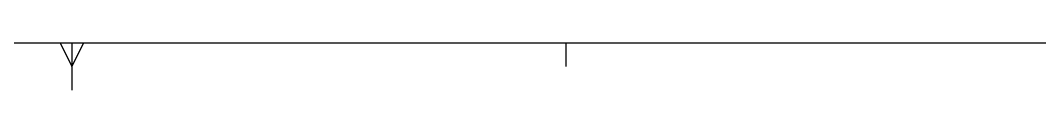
# Model space of a CAD drawing. Extents: x 0 to 841, y 0 to 594.
# Drawn here: x 409.6 to 625.3, y 0 to 10 of the extents above; entities that cross this region are included whole.
import ezdxf

# ---------------------------------------------------------------- set-up
doc = ezdxf.new("R2010")
doc.units = 0
doc.layers.add('Z-Zz_10_20-Z-P_CadFrame', color=7, linetype='Continuous')

# ---------------------------------------------------------------- blocks, each defined once
blk = doc.blocks.new('AECOM_TitleBlock_A1v')
at = {"layer": 'Z-Zz_10_20-Z-P_CadFrame'}
for p, q in [((20, 10), (831, 10)), ((418, 10), (420.5, 5)), ((420.5, 10), (420.5, 0)), ((420.5, 5), (423, 10)), ((525, 10), (525, 5))]:
    blk.add_line(p, q, dxfattribs=at)

msp = doc.modelspace()

# ---------------------------------------------------------------- block references
msp.add_blockref('AECOM_TitleBlock_A1v', (0, 0))

doc.saveas('drawing.dxf')
